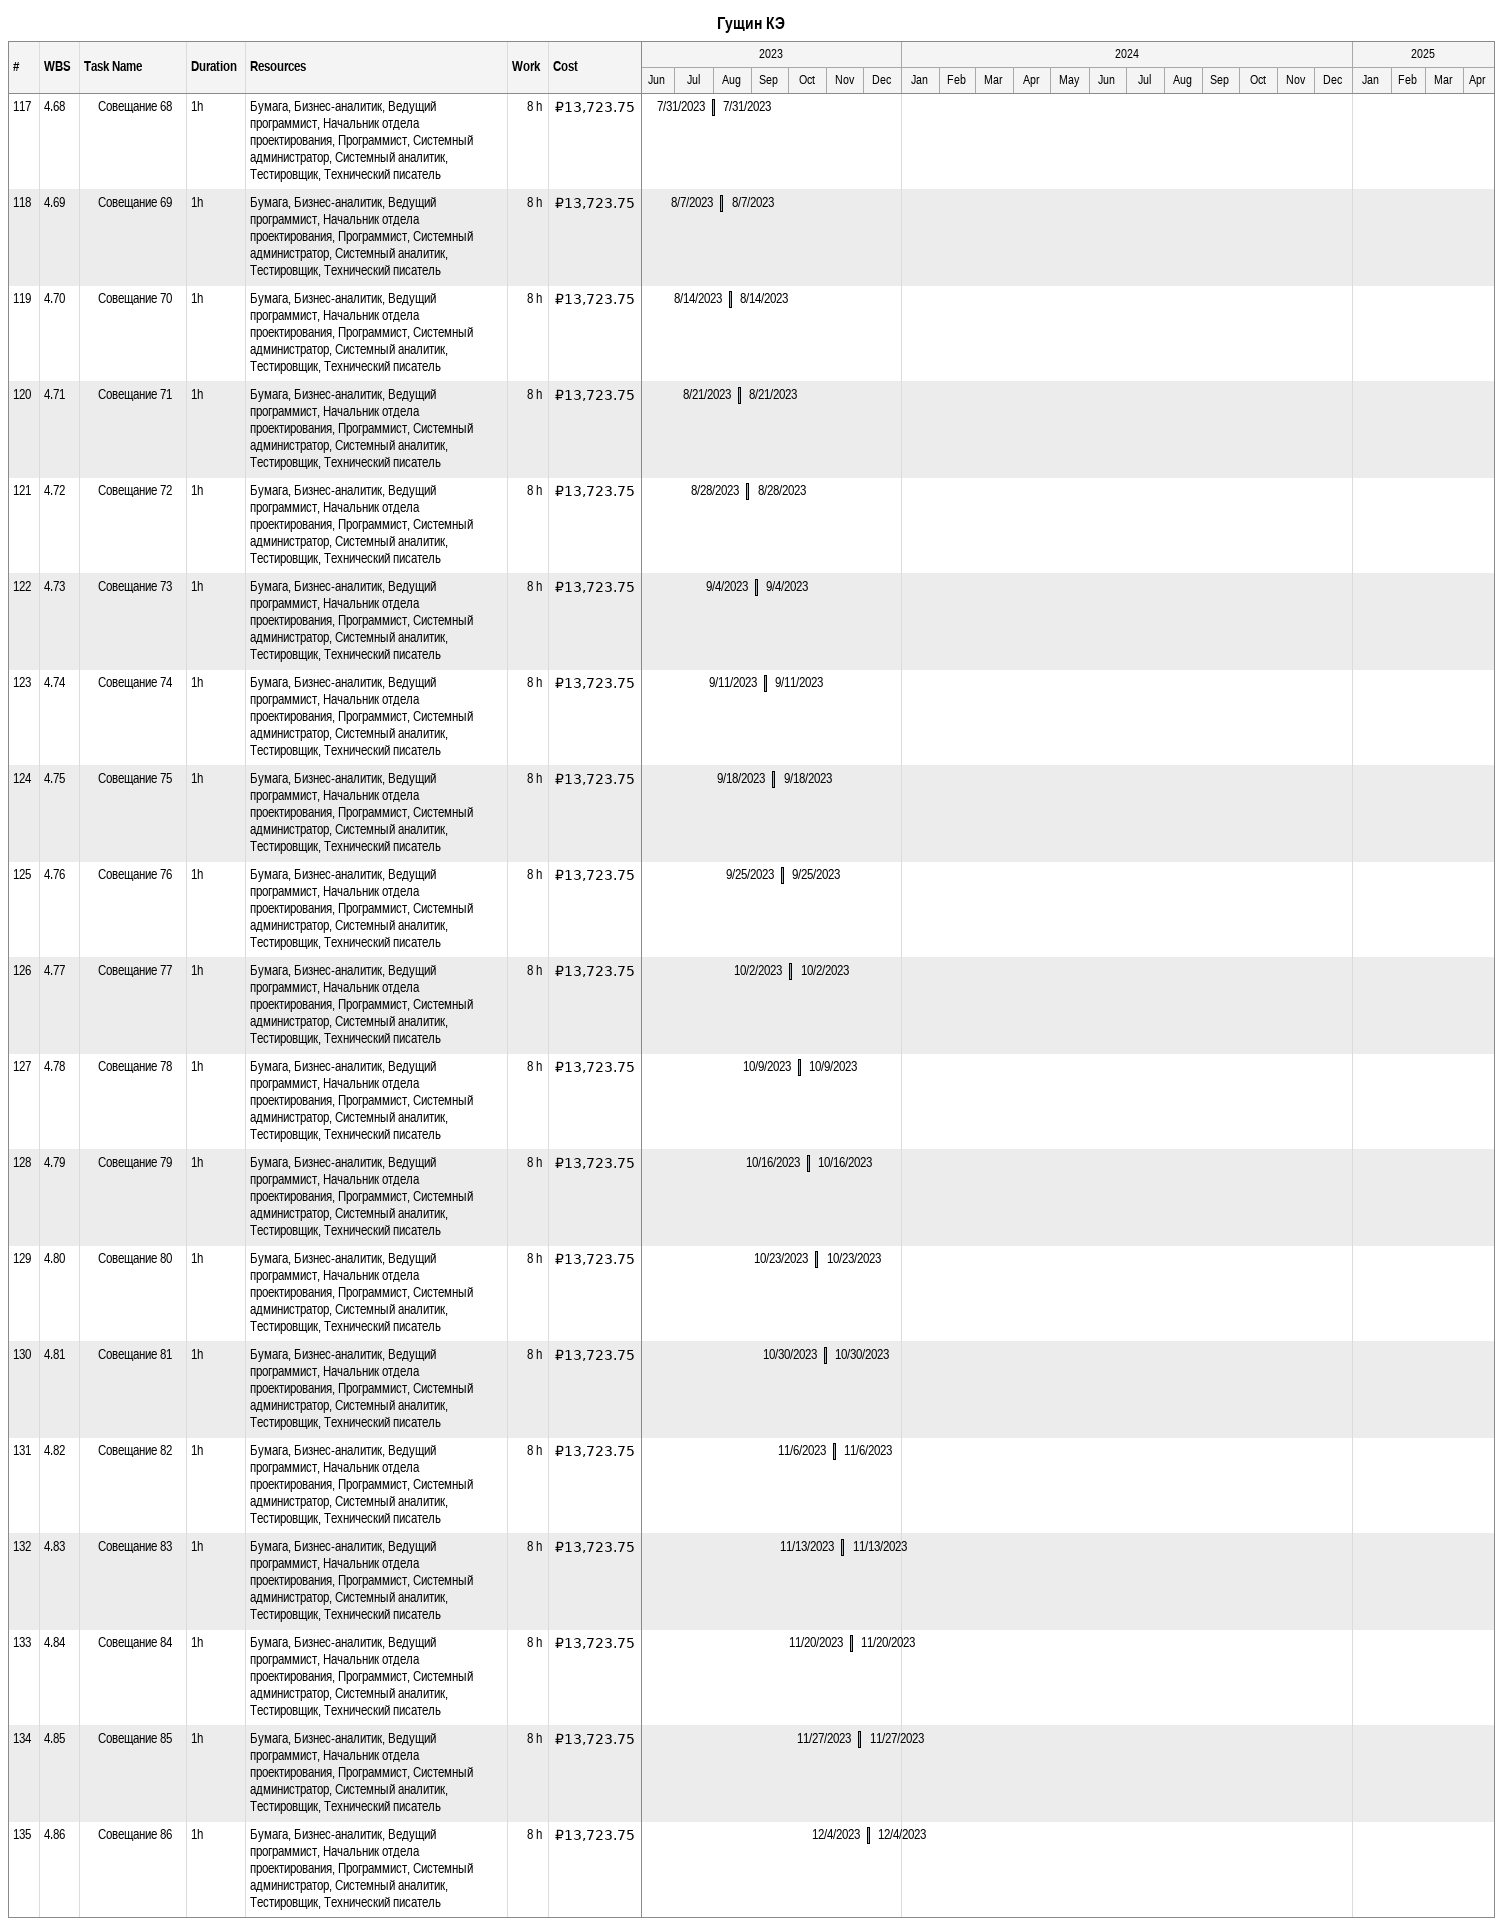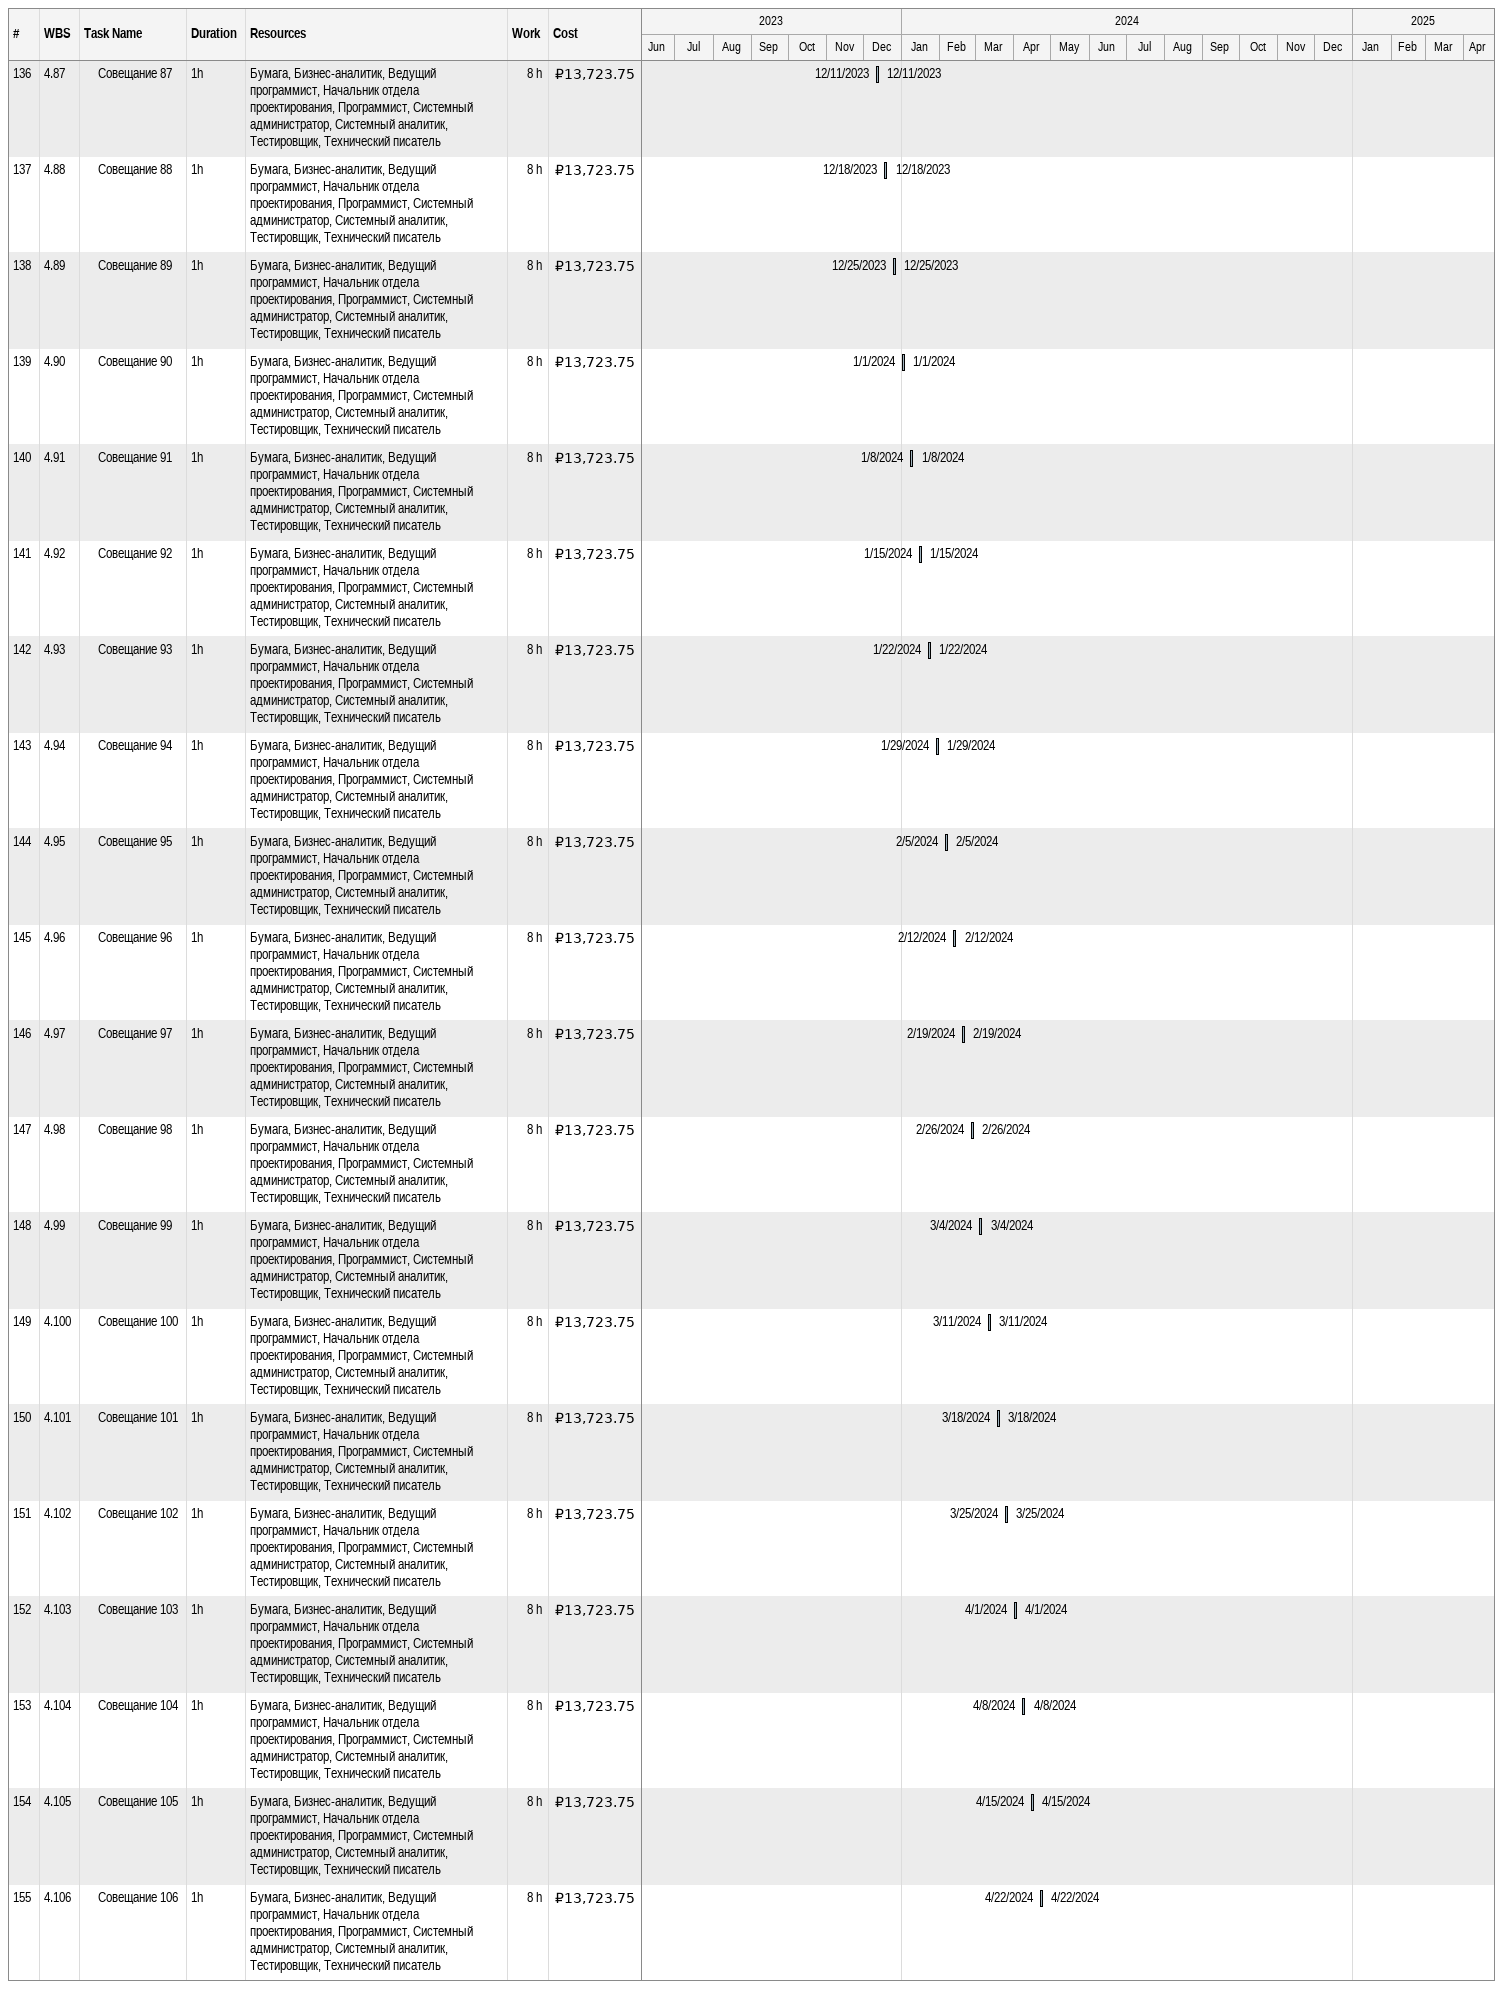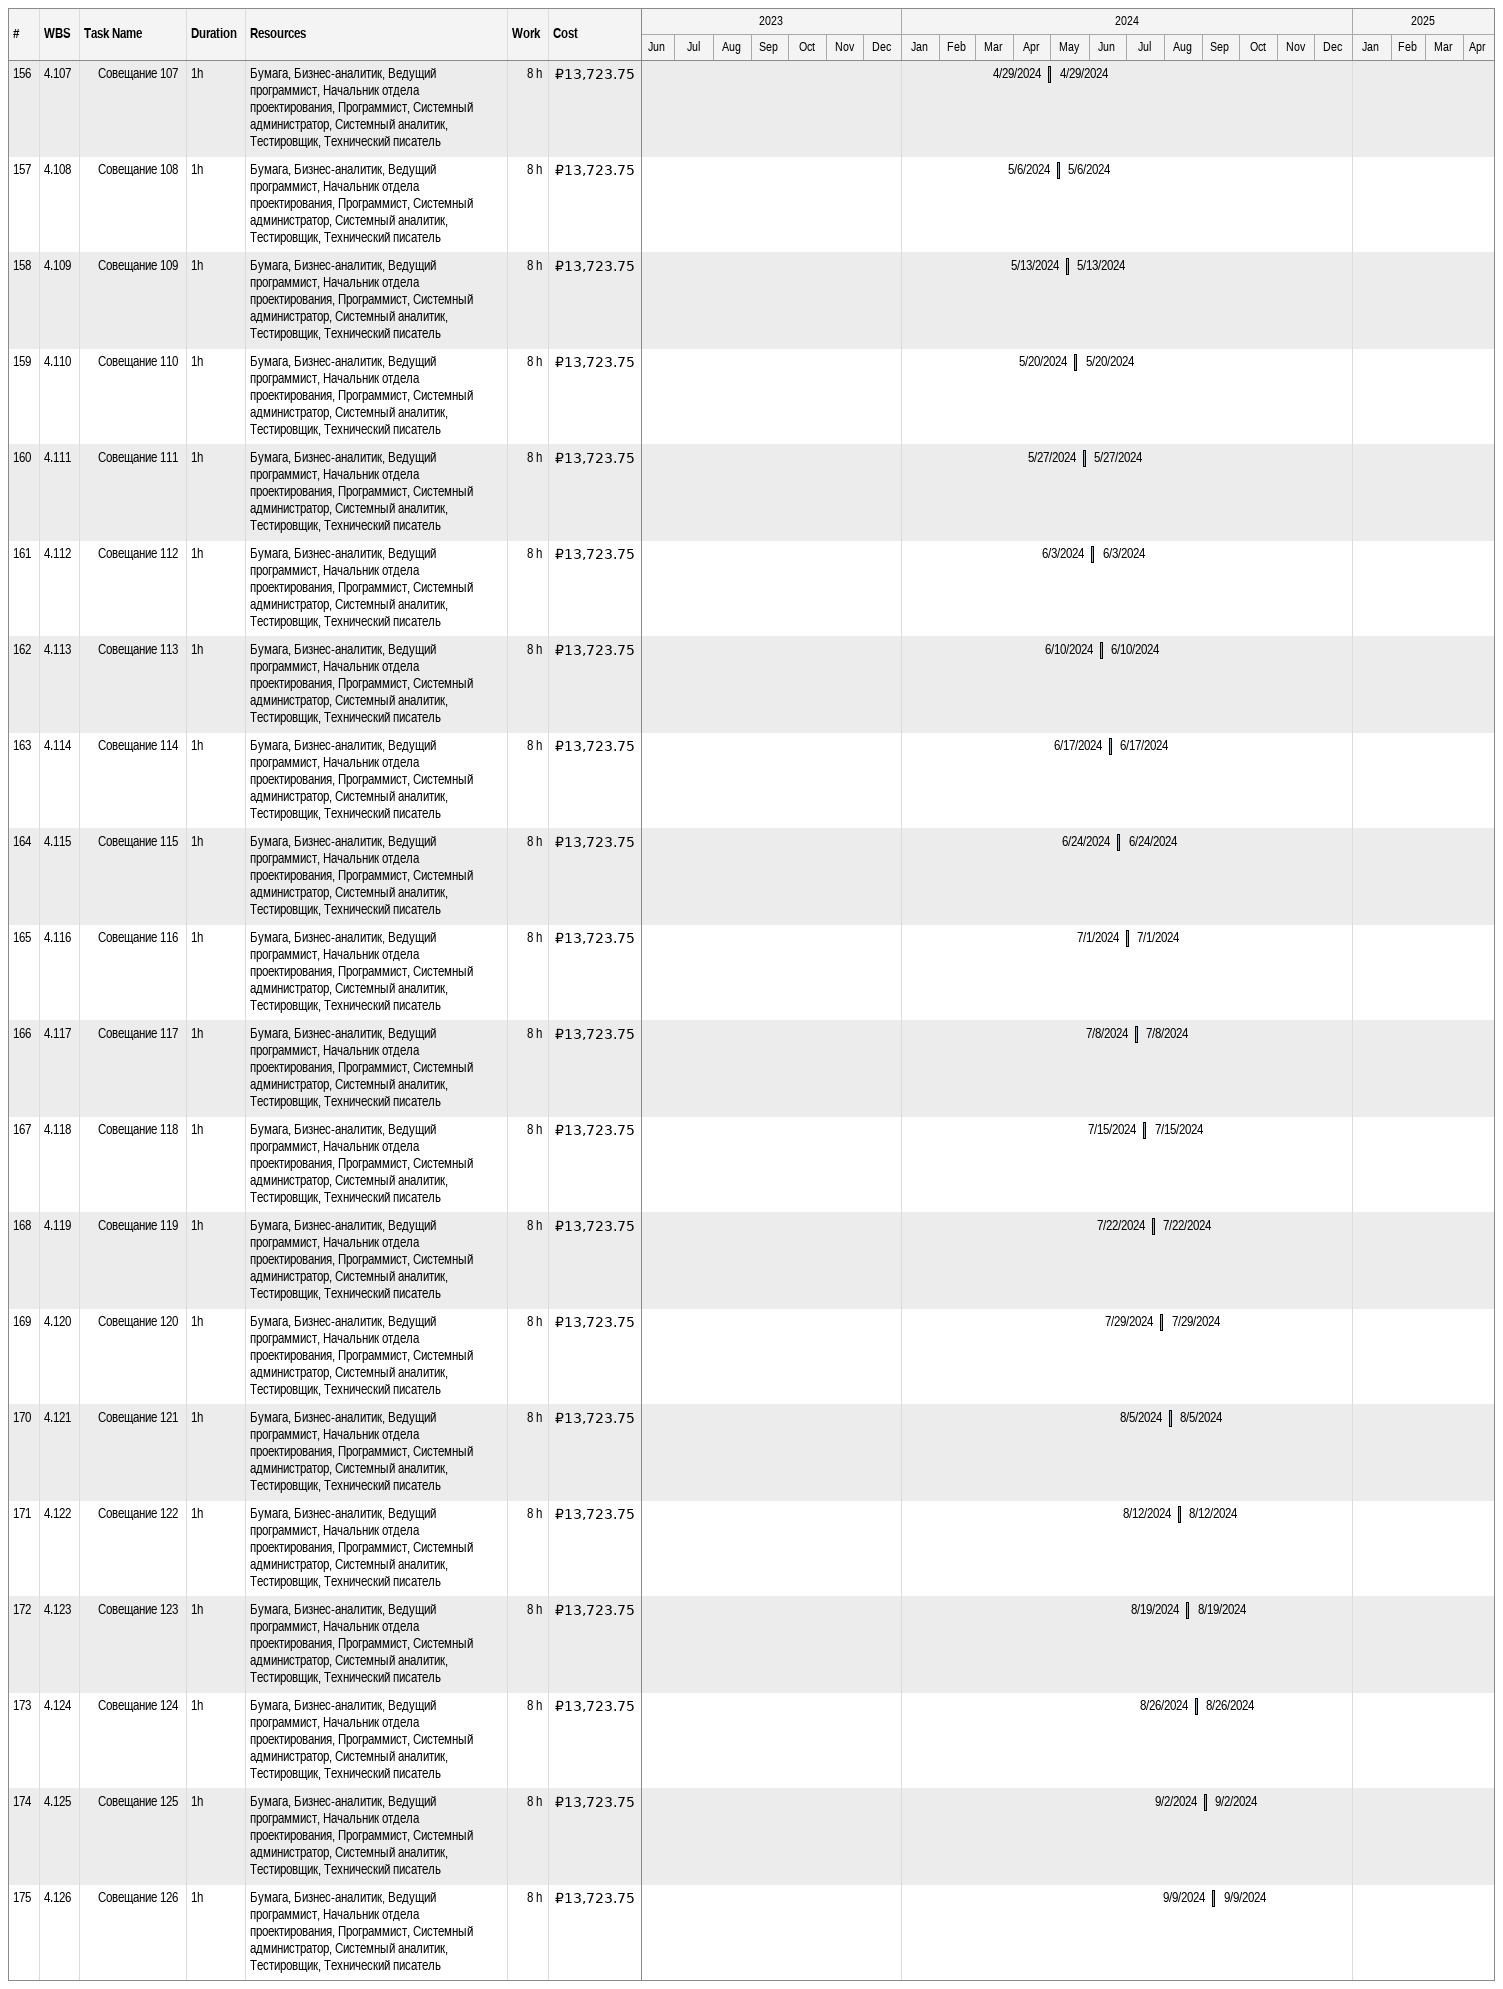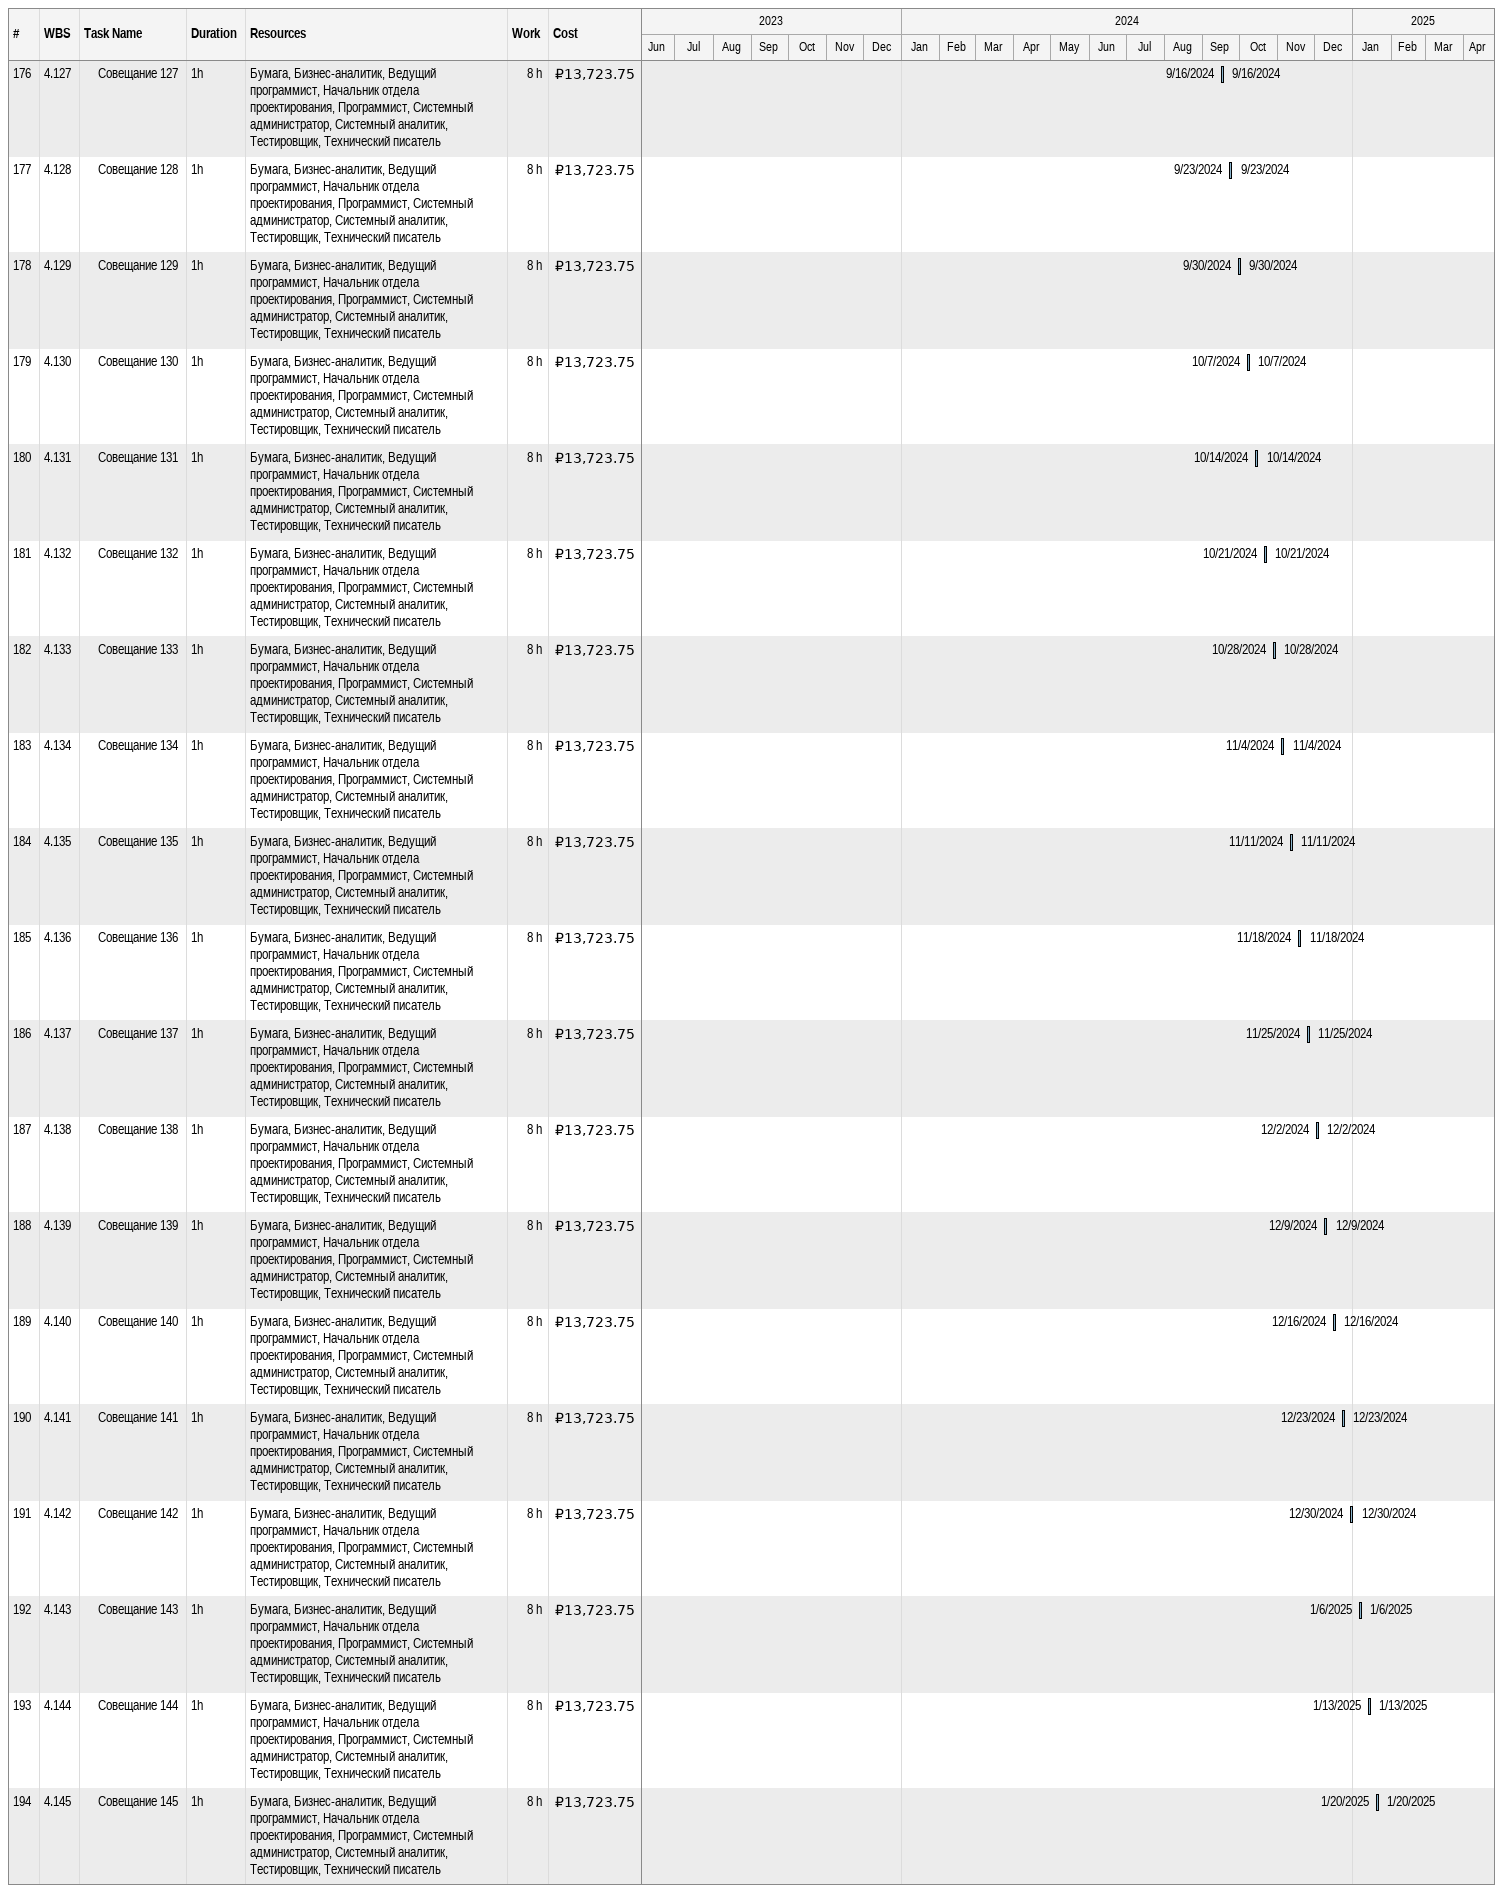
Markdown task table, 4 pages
Гущин КЭ

| ID | WBS | Task | Duration | Start | Finish | Resources | Work (h) | Cost (₽) |
|---|---|---|---|---|---|---|---|---|
| 117 | 4.68 | Совещание 68 | 1h | 2023-07-31 | 2023-07-31 | Бумага, Бизнес-аналитик, Ведущий программист, Начальник отдела проектирования, Программист, Системный администратор, Системный аналитик, Тестировщик, Технический писатель | 8 | 13723.75 |
| 118 | 4.69 | Совещание 69 | 1h | 2023-08-07 | 2023-08-07 | Бумага, Бизнес-аналитик, Ведущий программист, Начальник отдела проектирования, Программист, Системный администратор, Системный аналитик, Тестировщик, Технический писатель | 8 | 13723.75 |
| 119 | 4.70 | Совещание 70 | 1h | 2023-08-14 | 2023-08-14 | Бумага, Бизнес-аналитик, Ведущий программист, Начальник отдела проектирования, Программист, Системный администратор, Системный аналитик, Тестировщик, Технический писатель | 8 | 13723.75 |
| 120 | 4.71 | Совещание 71 | 1h | 2023-08-21 | 2023-08-21 | Бумага, Бизнес-аналитик, Ведущий программист, Начальник отдела проектирования, Программист, Системный администратор, Системный аналитик, Тестировщик, Технический писатель | 8 | 13723.75 |
| 121 | 4.72 | Совещание 72 | 1h | 2023-08-28 | 2023-08-28 | Бумага, Бизнес-аналитик, Ведущий программист, Начальник отдела проектирования, Программист, Системный администратор, Системный аналитик, Тестировщик, Технический писатель | 8 | 13723.75 |
| 122 | 4.73 | Совещание 73 | 1h | 2023-09-04 | 2023-09-04 | Бумага, Бизнес-аналитик, Ведущий программист, Начальник отдела проектирования, Программист, Системный администратор, Системный аналитик, Тестировщик, Технический писатель | 8 | 13723.75 |
| 123 | 4.74 | Совещание 74 | 1h | 2023-09-11 | 2023-09-11 | Бумага, Бизнес-аналитик, Ведущий программист, Начальник отдела проектирования, Программист, Системный администратор, Системный аналитик, Тестировщик, Технический писатель | 8 | 13723.75 |
| 124 | 4.75 | Совещание 75 | 1h | 2023-09-18 | 2023-09-18 | Бумага, Бизнес-аналитик, Ведущий программист, Начальник отдела проектирования, Программист, Системный администратор, Системный аналитик, Тестировщик, Технический писатель | 8 | 13723.75 |
| 125 | 4.76 | Совещание 76 | 1h | 2023-09-25 | 2023-09-25 | Бумага, Бизнес-аналитик, Ведущий программист, Начальник отдела проектирования, Программист, Системный администратор, Системный аналитик, Тестировщик, Технический писатель | 8 | 13723.75 |
| 126 | 4.77 | Совещание 77 | 1h | 2023-10-02 | 2023-10-02 | Бумага, Бизнес-аналитик, Ведущий программист, Начальник отдела проектирования, Программист, Системный администратор, Системный аналитик, Тестировщик, Технический писатель | 8 | 13723.75 |
| 127 | 4.78 | Совещание 78 | 1h | 2023-10-09 | 2023-10-09 | Бумага, Бизнес-аналитик, Ведущий программист, Начальник отдела проектирования, Программист, Системный администратор, Системный аналитик, Тестировщик, Технический писатель | 8 | 13723.75 |
| 128 | 4.79 | Совещание 79 | 1h | 2023-10-16 | 2023-10-16 | Бумага, Бизнес-аналитик, Ведущий программист, Начальник отдела проектирования, Программист, Системный администратор, Системный аналитик, Тестировщик, Технический писатель | 8 | 13723.75 |
| 129 | 4.80 | Совещание 80 | 1h | 2023-10-23 | 2023-10-23 | Бумага, Бизнес-аналитик, Ведущий программист, Начальник отдела проектирования, Программист, Системный администратор, Системный аналитик, Тестировщик, Технический писатель | 8 | 13723.75 |
| 130 | 4.81 | Совещание 81 | 1h | 2023-10-30 | 2023-10-30 | Бумага, Бизнес-аналитик, Ведущий программист, Начальник отдела проектирования, Программист, Системный администратор, Системный аналитик, Тестировщик, Технический писатель | 8 | 13723.75 |
| 131 | 4.82 | Совещание 82 | 1h | 2023-11-06 | 2023-11-06 | Бумага, Бизнес-аналитик, Ведущий программист, Начальник отдела проектирования, Программист, Системный администратор, Системный аналитик, Тестировщик, Технический писатель | 8 | 13723.75 |
| 132 | 4.83 | Совещание 83 | 1h | 2023-11-13 | 2023-11-13 | Бумага, Бизнес-аналитик, Ведущий программист, Начальник отдела проектирования, Программист, Системный администратор, Системный аналитик, Тестировщик, Технический писатель | 8 | 13723.75 |
| 133 | 4.84 | Совещание 84 | 1h | 2023-11-20 | 2023-11-20 | Бумага, Бизнес-аналитик, Ведущий программист, Начальник отдела проектирования, Программист, Системный администратор, Системный аналитик, Тестировщик, Технический писатель | 8 | 13723.75 |
| 134 | 4.85 | Совещание 85 | 1h | 2023-11-27 | 2023-11-27 | Бумага, Бизнес-аналитик, Ведущий программист, Начальник отдела проектирования, Программист, Системный администратор, Системный аналитик, Тестировщик, Технический писатель | 8 | 13723.75 |
| 135 | 4.86 | Совещание 86 | 1h | 2023-12-04 | 2023-12-04 | Бумага, Бизнес-аналитик, Ведущий программист, Начальник отдела проектирования, Программист, Системный администратор, Системный аналитик, Тестировщик, Технический писатель | 8 | 13723.75 |
| 136 | 4.87 | Совещание 87 | 1h | 2023-12-11 | 2023-12-11 | Бумага, Бизнес-аналитик, Ведущий программист, Начальник отдела проектирования, Программист, Системный администратор, Системный аналитик, Тестировщик, Технический писатель | 8 | 13723.75 |
| 137 | 4.88 | Совещание 88 | 1h | 2023-12-18 | 2023-12-18 | Бумага, Бизнес-аналитик, Ведущий программист, Начальник отдела проектирования, Программист, Системный администратор, Системный аналитик, Тестировщик, Технический писатель | 8 | 13723.75 |
| 138 | 4.89 | Совещание 89 | 1h | 2023-12-25 | 2023-12-25 | Бумага, Бизнес-аналитик, Ведущий программист, Начальник отдела проектирования, Программист, Системный администратор, Системный аналитик, Тестировщик, Технический писатель | 8 | 13723.75 |
| 139 | 4.90 | Совещание 90 | 1h | 2024-01-01 | 2024-01-01 | Бумага, Бизнес-аналитик, Ведущий программист, Начальник отдела проектирования, Программист, Системный администратор, Системный аналитик, Тестировщик, Технический писатель | 8 | 13723.75 |
| 140 | 4.91 | Совещание 91 | 1h | 2024-01-08 | 2024-01-08 | Бумага, Бизнес-аналитик, Ведущий программист, Начальник отдела проектирования, Программист, Системный администратор, Системный аналитик, Тестировщик, Технический писатель | 8 | 13723.75 |
| 141 | 4.92 | Совещание 92 | 1h | 2024-01-15 | 2024-01-15 | Бумага, Бизнес-аналитик, Ведущий программист, Начальник отдела проектирования, Программист, Системный администратор, Системный аналитик, Тестировщик, Технический писатель | 8 | 13723.75 |
| 142 | 4.93 | Совещание 93 | 1h | 2024-01-22 | 2024-01-22 | Бумага, Бизнес-аналитик, Ведущий программист, Начальник отдела проектирования, Программист, Системный администратор, Системный аналитик, Тестировщик, Технический писатель | 8 | 13723.75 |
| 143 | 4.94 | Совещание 94 | 1h | 2024-01-29 | 2024-01-29 | Бумага, Бизнес-аналитик, Ведущий программист, Начальник отдела проектирования, Программист, Системный администратор, Системный аналитик, Тестировщик, Технический писатель | 8 | 13723.75 |
| 144 | 4.95 | Совещание 95 | 1h | 2024-02-05 | 2024-02-05 | Бумага, Бизнес-аналитик, Ведущий программист, Начальник отдела проектирования, Программист, Системный администратор, Системный аналитик, Тестировщик, Технический писатель | 8 | 13723.75 |
| 145 | 4.96 | Совещание 96 | 1h | 2024-02-12 | 2024-02-12 | Бумага, Бизнес-аналитик, Ведущий программист, Начальник отдела проектирования, Программист, Системный администратор, Системный аналитик, Тестировщик, Технический писатель | 8 | 13723.75 |
| 146 | 4.97 | Совещание 97 | 1h | 2024-02-19 | 2024-02-19 | Бумага, Бизнес-аналитик, Ведущий программист, Начальник отдела проектирования, Программист, Системный администратор, Системный аналитик, Тестировщик, Технический писатель | 8 | 13723.75 |
| 147 | 4.98 | Совещание 98 | 1h | 2024-02-26 | 2024-02-26 | Бумага, Бизнес-аналитик, Ведущий программист, Начальник отдела проектирования, Программист, Системный администратор, Системный аналитик, Тестировщик, Технический писатель | 8 | 13723.75 |
| 148 | 4.99 | Совещание 99 | 1h | 2024-03-04 | 2024-03-04 | Бумага, Бизнес-аналитик, Ведущий программист, Начальник отдела проектирования, Программист, Системный администратор, Системный аналитик, Тестировщик, Технический писатель | 8 | 13723.75 |
| 149 | 4.100 | Совещание 100 | 1h | 2024-03-11 | 2024-03-11 | Бумага, Бизнес-аналитик, Ведущий программист, Начальник отдела проектирования, Программист, Системный администратор, Системный аналитик, Тестировщик, Технический писатель | 8 | 13723.75 |
| 150 | 4.101 | Совещание 101 | 1h | 2024-03-18 | 2024-03-18 | Бумага, Бизнес-аналитик, Ведущий программист, Начальник отдела проектирования, Программист, Системный администратор, Системный аналитик, Тестировщик, Технический писатель | 8 | 13723.75 |
| 151 | 4.102 | Совещание 102 | 1h | 2024-03-25 | 2024-03-25 | Бумага, Бизнес-аналитик, Ведущий программист, Начальник отдела проектирования, Программист, Системный администратор, Системный аналитик, Тестировщик, Технический писатель | 8 | 13723.75 |
| 152 | 4.103 | Совещание 103 | 1h | 2024-04-01 | 2024-04-01 | Бумага, Бизнес-аналитик, Ведущий программист, Начальник отдела проектирования, Программист, Системный администратор, Системный аналитик, Тестировщик, Технический писатель | 8 | 13723.75 |
| 153 | 4.104 | Совещание 104 | 1h | 2024-04-08 | 2024-04-08 | Бумага, Бизнес-аналитик, Ведущий программист, Начальник отдела проектирования, Программист, Системный администратор, Системный аналитик, Тестировщик, Технический писатель | 8 | 13723.75 |
| 154 | 4.105 | Совещание 105 | 1h | 2024-04-15 | 2024-04-15 | Бумага, Бизнес-аналитик, Ведущий программист, Начальник отдела проектирования, Программист, Системный администратор, Системный аналитик, Тестировщик, Технический писатель | 8 | 13723.75 |
| 155 | 4.106 | Совещание 106 | 1h | 2024-04-22 | 2024-04-22 | Бумага, Бизнес-аналитик, Ведущий программист, Начальник отдела проектирования, Программист, Системный администратор, Системный аналитик, Тестировщик, Технический писатель | 8 | 13723.75 |
| 156 | 4.107 | Совещание 107 | 1h | 2024-04-29 | 2024-04-29 | Бумага, Бизнес-аналитик, Ведущий программист, Начальник отдела проектирования, Программист, Системный администратор, Системный аналитик, Тестировщик, Технический писатель | 8 | 13723.75 |
| 157 | 4.108 | Совещание 108 | 1h | 2024-05-06 | 2024-05-06 | Бумага, Бизнес-аналитик, Ведущий программист, Начальник отдела проектирования, Программист, Системный администратор, Системный аналитик, Тестировщик, Технический писатель | 8 | 13723.75 |
| 158 | 4.109 | Совещание 109 | 1h | 2024-05-13 | 2024-05-13 | Бумага, Бизнес-аналитик, Ведущий программист, Начальник отдела проектирования, Программист, Системный администратор, Системный аналитик, Тестировщик, Технический писатель | 8 | 13723.75 |
| 159 | 4.110 | Совещание 110 | 1h | 2024-05-20 | 2024-05-20 | Бумага, Бизнес-аналитик, Ведущий программист, Начальник отдела проектирования, Программист, Системный администратор, Системный аналитик, Тестировщик, Технический писатель | 8 | 13723.75 |
| 160 | 4.111 | Совещание 111 | 1h | 2024-05-27 | 2024-05-27 | Бумага, Бизнес-аналитик, Ведущий программист, Начальник отдела проектирования, Программист, Системный администратор, Системный аналитик, Тестировщик, Технический писатель | 8 | 13723.75 |
| 161 | 4.112 | Совещание 112 | 1h | 2024-06-03 | 2024-06-03 | Бумага, Бизнес-аналитик, Ведущий программист, Начальник отдела проектирования, Программист, Системный администратор, Системный аналитик, Тестировщик, Технический писатель | 8 | 13723.75 |
| 162 | 4.113 | Совещание 113 | 1h | 2024-06-10 | 2024-06-10 | Бумага, Бизнес-аналитик, Ведущий программист, Начальник отдела проектирования, Программист, Системный администратор, Системный аналитик, Тестировщик, Технический писатель | 8 | 13723.75 |
| 163 | 4.114 | Совещание 114 | 1h | 2024-06-17 | 2024-06-17 | Бумага, Бизнес-аналитик, Ведущий программист, Начальник отдела проектирования, Программист, Системный администратор, Системный аналитик, Тестировщик, Технический писатель | 8 | 13723.75 |
| 164 | 4.115 | Совещание 115 | 1h | 2024-06-24 | 2024-06-24 | Бумага, Бизнес-аналитик, Ведущий программист, Начальник отдела проектирования, Программист, Системный администратор, Системный аналитик, Тестировщик, Технический писатель | 8 | 13723.75 |
| 165 | 4.116 | Совещание 116 | 1h | 2024-07-01 | 2024-07-01 | Бумага, Бизнес-аналитик, Ведущий программист, Начальник отдела проектирования, Программист, Системный администратор, Системный аналитик, Тестировщик, Технический писатель | 8 | 13723.75 |
| 166 | 4.117 | Совещание 117 | 1h | 2024-07-08 | 2024-07-08 | Бумага, Бизнес-аналитик, Ведущий программист, Начальник отдела проектирования, Программист, Системный администратор, Системный аналитик, Тестировщик, Технический писатель | 8 | 13723.75 |
| 167 | 4.118 | Совещание 118 | 1h | 2024-07-15 | 2024-07-15 | Бумага, Бизнес-аналитик, Ведущий программист, Начальник отдела проектирования, Программист, Системный администратор, Системный аналитик, Тестировщик, Технический писатель | 8 | 13723.75 |
| 168 | 4.119 | Совещание 119 | 1h | 2024-07-22 | 2024-07-22 | Бумага, Бизнес-аналитик, Ведущий программист, Начальник отдела проектирования, Программист, Системный администратор, Системный аналитик, Тестировщик, Технический писатель | 8 | 13723.75 |
| 169 | 4.120 | Совещание 120 | 1h | 2024-07-29 | 2024-07-29 | Бумага, Бизнес-аналитик, Ведущий программист, Начальник отдела проектирования, Программист, Системный администратор, Системный аналитик, Тестировщик, Технический писатель | 8 | 13723.75 |
| 170 | 4.121 | Совещание 121 | 1h | 2024-08-05 | 2024-08-05 | Бумага, Бизнес-аналитик, Ведущий программист, Начальник отдела проектирования, Программист, Системный администратор, Системный аналитик, Тестировщик, Технический писатель | 8 | 13723.75 |
| 171 | 4.122 | Совещание 122 | 1h | 2024-08-12 | 2024-08-12 | Бумага, Бизнес-аналитик, Ведущий программист, Начальник отдела проектирования, Программист, Системный администратор, Системный аналитик, Тестировщик, Технический писатель | 8 | 13723.75 |
| 172 | 4.123 | Совещание 123 | 1h | 2024-08-19 | 2024-08-19 | Бумага, Бизнес-аналитик, Ведущий программист, Начальник отдела проектирования, Программист, Системный администратор, Системный аналитик, Тестировщик, Технический писатель | 8 | 13723.75 |
| 173 | 4.124 | Совещание 124 | 1h | 2024-08-26 | 2024-08-26 | Бумага, Бизнес-аналитик, Ведущий программист, Начальник отдела проектирования, Программист, Системный администратор, Системный аналитик, Тестировщик, Технический писатель | 8 | 13723.75 |
| 174 | 4.125 | Совещание 125 | 1h | 2024-09-02 | 2024-09-02 | Бумага, Бизнес-аналитик, Ведущий программист, Начальник отдела проектирования, Программист, Системный администратор, Системный аналитик, Тестировщик, Технический писатель | 8 | 13723.75 |
| 175 | 4.126 | Совещание 126 | 1h | 2024-09-09 | 2024-09-09 | Бумага, Бизнес-аналитик, Ведущий программист, Начальник отдела проектирования, Программист, Системный администратор, Системный аналитик, Тестировщик, Технический писатель | 8 | 13723.75 |
| 176 | 4.127 | Совещание 127 | 1h | 2024-09-16 | 2024-09-16 | Бумага, Бизнес-аналитик, Ведущий программист, Начальник отдела проектирования, Программист, Системный администратор, Системный аналитик, Тестировщик, Технический писатель | 8 | 13723.75 |
| 177 | 4.128 | Совещание 128 | 1h | 2024-09-23 | 2024-09-23 | Бумага, Бизнес-аналитик, Ведущий программист, Начальник отдела проектирования, Программист, Системный администратор, Системный аналитик, Тестировщик, Технический писатель | 8 | 13723.75 |
| 178 | 4.129 | Совещание 129 | 1h | 2024-09-30 | 2024-09-30 | Бумага, Бизнес-аналитик, Ведущий программист, Начальник отдела проектирования, Программист, Системный администратор, Системный аналитик, Тестировщик, Технический писатель | 8 | 13723.75 |
| 179 | 4.130 | Совещание 130 | 1h | 2024-10-07 | 2024-10-07 | Бумага, Бизнес-аналитик, Ведущий программист, Начальник отдела проектирования, Программист, Системный администратор, Системный аналитик, Тестировщик, Технический писатель | 8 | 13723.75 |
| 180 | 4.131 | Совещание 131 | 1h | 2024-10-14 | 2024-10-14 | Бумага, Бизнес-аналитик, Ведущий программист, Начальник отдела проектирования, Программист, Системный администратор, Системный аналитик, Тестировщик, Технический писатель | 8 | 13723.75 |
| 181 | 4.132 | Совещание 132 | 1h | 2024-10-21 | 2024-10-21 | Бумага, Бизнес-аналитик, Ведущий программист, Начальник отдела проектирования, Программист, Системный администратор, Системный аналитик, Тестировщик, Технический писатель | 8 | 13723.75 |
| 182 | 4.133 | Совещание 133 | 1h | 2024-10-28 | 2024-10-28 | Бумага, Бизнес-аналитик, Ведущий программист, Начальник отдела проектирования, Программист, Системный администратор, Системный аналитик, Тестировщик, Технический писатель | 8 | 13723.75 |
| 183 | 4.134 | Совещание 134 | 1h | 2024-11-04 | 2024-11-04 | Бумага, Бизнес-аналитик, Ведущий программист, Начальник отдела проектирования, Программист, Системный администратор, Системный аналитик, Тестировщик, Технический писатель | 8 | 13723.75 |
| 184 | 4.135 | Совещание 135 | 1h | 2024-11-11 | 2024-11-11 | Бумага, Бизнес-аналитик, Ведущий программист, Начальник отдела проектирования, Программист, Системный администратор, Системный аналитик, Тестировщик, Технический писатель | 8 | 13723.75 |
| 185 | 4.136 | Совещание 136 | 1h | 2024-11-18 | 2024-11-18 | Бумага, Бизнес-аналитик, Ведущий программист, Начальник отдела проектирования, Программист, Системный администратор, Системный аналитик, Тестировщик, Технический писатель | 8 | 13723.75 |
| 186 | 4.137 | Совещание 137 | 1h | 2024-11-25 | 2024-11-25 | Бумага, Бизнес-аналитик, Ведущий программист, Начальник отдела проектирования, Программист, Системный администратор, Системный аналитик, Тестировщик, Технический писатель | 8 | 13723.75 |
| 187 | 4.138 | Совещание 138 | 1h | 2024-12-02 | 2024-12-02 | Бумага, Бизнес-аналитик, Ведущий программист, Начальник отдела проектирования, Программист, Системный администратор, Системный аналитик, Тестировщик, Технический писатель | 8 | 13723.75 |
| 188 | 4.139 | Совещание 139 | 1h | 2024-12-09 | 2024-12-09 | Бумага, Бизнес-аналитик, Ведущий программист, Начальник отдела проектирования, Программист, Системный администратор, Системный аналитик, Тестировщик, Технический писатель | 8 | 13723.75 |
| 189 | 4.140 | Совещание 140 | 1h | 2024-12-16 | 2024-12-16 | Бумага, Бизнес-аналитик, Ведущий программист, Начальник отдела проектирования, Программист, Системный администратор, Системный аналитик, Тестировщик, Технический писатель | 8 | 13723.75 |
| 190 | 4.141 | Совещание 141 | 1h | 2024-12-23 | 2024-12-23 | Бумага, Бизнес-аналитик, Ведущий программист, Начальник отдела проектирования, Программист, Системный администратор, Системный аналитик, Тестировщик, Технический писатель | 8 | 13723.75 |
| 191 | 4.142 | Совещание 142 | 1h | 2024-12-30 | 2024-12-30 | Бумага, Бизнес-аналитик, Ведущий программист, Начальник отдела проектирования, Программист, Системный администратор, Системный аналитик, Тестировщик, Технический писатель | 8 | 13723.75 |
| 192 | 4.143 | Совещание 143 | 1h | 2025-01-06 | 2025-01-06 | Бумага, Бизнес-аналитик, Ведущий программист, Начальник отдела проектирования, Программист, Системный администратор, Системный аналитик, Тестировщик, Технический писатель | 8 | 13723.75 |
| 193 | 4.144 | Совещание 144 | 1h | 2025-01-13 | 2025-01-13 | Бумага, Бизнес-аналитик, Ведущий программист, Начальник отдела проектирования, Программист, Системный администратор, Системный аналитик, Тестировщик, Технический писатель | 8 | 13723.75 |
| 194 | 4.145 | Совещание 145 | 1h | 2025-01-20 | 2025-01-20 | Бумага, Бизнес-аналитик, Ведущий программист, Начальник отдела проектирования, Программист, Системный администратор, Системный аналитик, Тестировщик, Технический писатель | 8 | 13723.75 |
